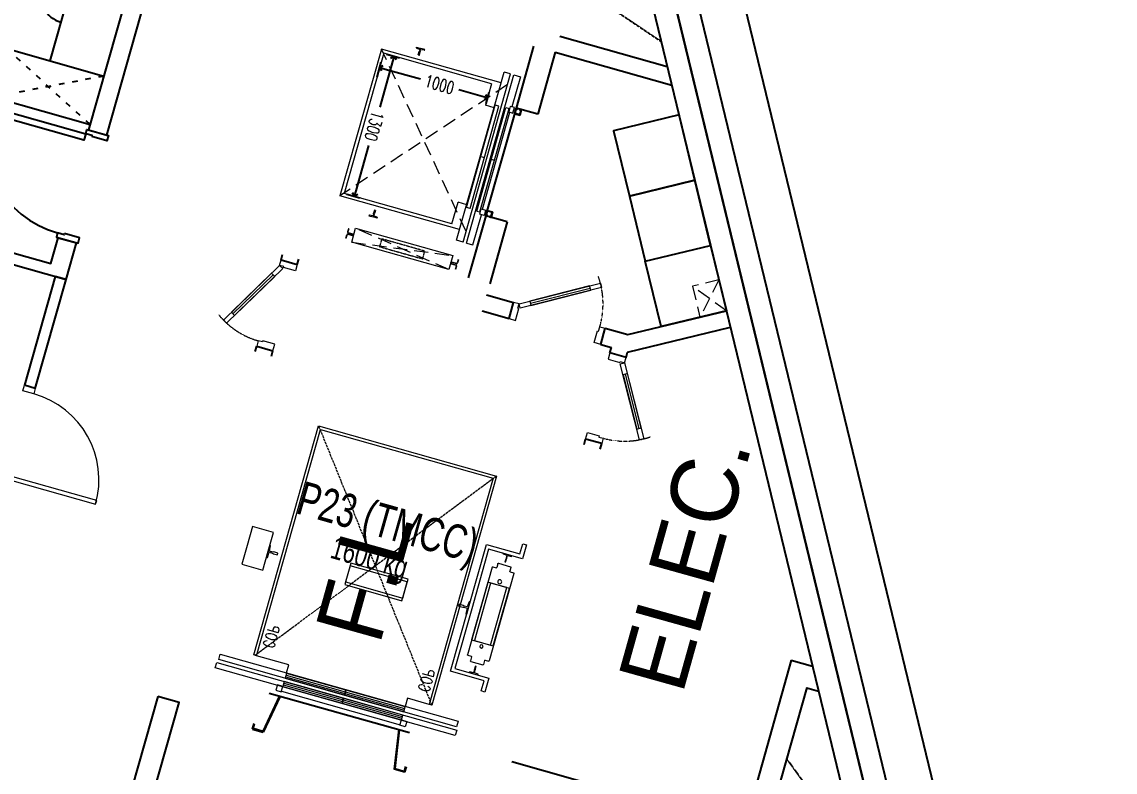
# Model space of a CAD drawing. Header units: millimetres. Extents: x -361702973 to 361248309, y -278557090 to 278849308.
# Drawn here: x 144079 to 153836, y 137300 to 143999 of the extents above; entities that cross this region are included whole.
import ezdxf
from ezdxf.enums import TextEntityAlignment as Align
from ezdxf.xclip import XClip

# ---------------------------------------------------------------- set-up
doc = ezdxf.new("R2010")
doc.units = ezdxf.units.MM
doc.header["$MEASUREMENT"] = 0
doc.header["$XCLIPFRAME"] = 0
for name, pattern in [('ACAD_ISO03W100', [30, 12, -18]), ('HIDDEN', [0.375, 0.25, -0.125]), ('Xref_NT1+NT2_MBDV Cot vach_220729$0$ACAD_ISO02W100', [15, 12, -3]), ('Xref_ST_MBDV Cot vach 30.7.2022$0$HIDDEN', [0.375, 0.25, -0.125]), ('Xref_ST_MBDV Cot vach 30.7.2022$0$ST_MBDV Cot vach 220803$0$HIDDEN', [0.375, 0.25, -0.125]), ('Xref_ST_MBDV Cot vach 30.7.2022$0$ST_MBDV Cot vach 220803$0$PHANTOMX2', [5, 2.5, -0.5, 0.5, -0.5, 0.5, -0.5])]:
    doc.linetypes.add(name, pattern=pattern)
for name, color, linetype in [('220403_HDN_Penthouse Plan$0$A-_FURN----_E-_N', 251, 'Continuous'), ('A-ANNO-ROOM', 50, 'Continuous'), ('A-CORE-OTLN', 160, 'Continuous'), ('IDEA - dim', 251, 'Continuous'), ('KT-Net manh', 139, 'Continuous'), ('KT-Tuong', 1, 'Continuous'), ('Xref_NT1+NT2_MBDV Cot vach_220729$0$ccu12-Thay', 7, 'Continuous'), ('Xref_NT1+NT2_MBDV Cot vach_220729$0$KT-Net manh', 139, 'Continuous'), ('Xref_NT1+NT2_MBDV Cot vach_220729$0$KT-Text', 7, 'Continuous'), ('Xref_ST_MBDV Cot vach 30.7.2022$0$KT-Khuat', 9, 'Xref_ST_MBDV Cot vach 30.7.2022$0$HIDDEN'), ('Xref_ST_MBDV Cot vach 30.7.2022$0$KT-Text', 7, 'Continuous'), ('Xref_ST_MBDV Cot vach 30.7.2022$0$ST_MBDV Cot vach 220803$0$KT-Net manh', 139, 'Continuous')]:
    doc.layers.add(name, color=color, linetype=linetype)
for name, color, linetype, lineweight in [('CUA', 37, 'Continuous', 13), ('KT-lomo nuoc', 3, 'HIDDEN', 5), ('KT-Net cua', 87, 'Continuous', 9), ('Xref_NT1+NT2_MBDV Cot vach_220729$0$KT-Noi that', 36, 'Continuous', 9), ('Xref_ST_MBDV Cot vach 30.7.2022$0$ST_MBDV Cot vach 220803$0$KT-Noi that', 36, 'Continuous', 9)]:
    doc.layers.add(name, color=color, linetype=linetype, lineweight=lineweight)
doc.styles.add('220126_HDN_HBA typical plan$0$211210_HDN_HBA_TYPICAL PLAN CORE OPT 1$0$HBA-Text', font='GOTHIC.TTF')
doc.styles.add('Xref_NT1+NT2_MBDV Cot vach_220729$0$Arial', font='arial.ttf', dxfattribs={"width": 0.7})
doc.styles.add('Xref_NT1+NT2_MBDV Cot vach_220729$0$ROMANS', font='ROMANS.SHX')
doc.styles.add('Xref_ST_MBDV Cot vach 30.7.2022$0$ST_MBDV Cot vach 220803$0$DIM', font='vnsimli.shx', dxfattribs={"width": 0.7})
doc.dimstyles.new('Xref_ST_MBDV Cot vach 30.7.2022$0$ST_MBDV Cot vach 220803$0$CCU 1-100 A1', dxfattribs={"dimscale": 100, "dimtxt": 2.2, "dimasz": 1, "dimexe": 1, "dimexo": 0, "dimgap": 1, "dimtad": 1, "dimdec": 0, "dimdsep": 46, "dimtxsty": 'Xref_ST_MBDV Cot vach 30.7.2022$0$ST_MBDV Cot vach 220803$0$DIM', "dimblk1": 'Xref_ST_MBDV Cot vach 30.7.2022$0$ST_MBDV Cot vach 220803$0$_ARCHTICK', "dimblk2": 'Xref_ST_MBDV Cot vach 30.7.2022$0$ST_MBDV Cot vach 220803$0$_ARCHTICK', "dimsah": 1, "dimcen": 0, "dimdle": 1, "dimclrd": 256, "dimclre": 256, "dimclrt": 31, "dimadec": 0, "dimazin": 0, "dimtfac": 1, "dimtdec": 0, "dimtix": 1, "dimtmove": 2, "dimatfit": 3, "dimldrblk": 'Xref_ST_MBDV Cot vach 30.7.2022$0$ST_MBDV Cot vach 220803$0$_ARCHTICK', "dimfxl": 8, "dimtolj": 1, "dimarcsym": 0})

# ---------------------------------------------------------------- blocks, each defined once
blk = doc.blocks.new('A$C21AF0CCA')
at = {"layer": 'A-ANNO-ROOM', "insert": (1197.6, 814.7), "char_height": 600, "attachment_point": 2, "rotation": 0.10543, "style": '220126_HDN_HBA typical plan$0$211210_HDN_HBA_TYPICAL PLAN CORE OPT 1$0$HBA-Text'}
blk.add_mtext_dynamic_manual_height_columns('A2a+', width=722857412.874, gutter_width=9765.6, heights=[0], dxfattribs=at)
blk = doc.blocks.new('ĂERWER')
at = {"layer": 'Xref_NT1+NT2_MBDV Cot vach_220729$0$KT-Text', "extrusion": (-7.84266e-08, 2.27976e-08, 1), "style": 'Xref_NT1+NT2_MBDV Cot vach_220729$0$Arial', "oblique": 360, "width": 0.7}
blk.add_text('P23 (TMCC)', height=300, rotation=344.22122, dxfattribs=at).set_placement((-32735.9, 139127.9, 0), align=Align.CENTER)
at = {"layer": 'Xref_NT1+NT2_MBDV Cot vach_220729$0$KT-Text', "style": 'Xref_NT1+NT2_MBDV Cot vach_220729$0$Arial', "width": 0.7}
blk.add_text('1600 kg', height=200, rotation=344, dxfattribs=at).set_placement((-32887.7, 138859, 0), align=Align.CENTER)
blk = doc.blocks.new('Xref_NT1+NT2_MBDV Cot vach_220729$0$TMCC')
at = {"layer": 'Xref_NT1+NT2_MBDV Cot vach_220729$0$KT-Noi that', "linetype": 'Continuous', "ltscale": 2}
for p, q in [((-1938.3, -164.7, 0), (-1932.3, -167.2, 0)), ((-1938.3, -247.2, 0), (-1938.3, -164.7, 0)), ((-1932.3, -167.2, 0), (-1930.1, -202.2, 0)), ((-1839.3, -261.4, 0), (-1839.3, -150.6, 0)), ((-1798.8, -146, 0), (-1834.7, -146, 0)), ((-1794.2, -141.4, 0), (-1794.2, -110.6, 0)), ((-978.4, -106, 0), (-1789.6, -106, 0)), ((-1652, -306, 0), (-1652, -106, 0)), ((-1652, -106, 0), (-1118, -106, 0)), ((-1652, -281, 0), (-1652, -131, 0)), ((-1652, -131, 0), (-1118, -131, 0)), ((-1118, -106, 0), (-1118, -306, 0)), ((-1118, -131, 0), (-1118, -281, 0)), ((-973.8, -141.4, 0), (-973.8, -110.6, 0)), ((-933.9, -146, 0), (-969.2, -146, 0)), ((-929.3, -261.4, 0), (-929.3, -150.6, 0)), ((-840, -202.2, 0), (-837.8, -167.2, 0)), ((-837.8, -167.2, 0), (-831.8, -164.7, 0)), ((-831.8, -164.7, 0), (-831.8, -247.2, 0)), ((-2515, -215, 0), (-2515, -2440, 0)), ((-2465, -215, 0), (-2515, -215, 0)), ((-2465, -2440, 0), (-2465, -215, 0)), ((-1932.3, -244.7, 0), (-1938.3, -247.2, 0)), ((-1930.1, -209.7, 0), (-1932.3, -244.7, 0)), ((-1930.1, -202.2, 0), (-1905.4, -202.2, 0)), ((-1905.4, -209.7, 0), (-1930.1, -209.7, 0)), ((-1905.4, -202.2, 0), (-1895.4, -202, 0)), ((-1895.4, -210.5, 0), (-1905.4, -209.7, 0)), ((-1895.4, -202, 0), (-1870, -201.5, 0)), ((-1870, -210.5, 0), (-1895.4, -210.5, 0)), ((-1870, -201.5, 0), (-1870, -210.5, 0)), ((-1798.8, -266, 0), (-1834.7, -266, 0)), ((-1794.2, -301.4, 0), (-1794.2, -270.6, 0)), ((-1118, -281, 0), (-1652, -281, 0)), ((-973.8, -301.4, 0), (-973.8, -270.6, 0)), ((-933.9, -266, 0), (-969.2, -266, 0)), ((-900, -210.5, 0), (-900, -201.5, 0)), ((-900, -201.5, 0), (-874.6, -201.5, 0)), ((-874.6, -210, 0), (-900, -210.5, 0)), ((-874.6, -201.5, 0), (-864.6, -202.2, 0)), ((-864.6, -209.7, 0), (-874.6, -210, 0)), ((-864.6, -202.2, 0), (-840, -202.2, 0)), ((-840, -209.7, 0), (-864.6, -209.7, 0)), ((-837.8, -244.7, 0), (-840, -209.7, 0)), ((-831.8, -247.2, 0), (-837.8, -244.7, 0)), ((-978.4, -306, 0), (-1789.6, -306, 0)), ((-1118, -306, 0), (-1652, -306, 0)), ((-1439.5, -419, 0), (-1442, -411, 0)), ((-1442, -411, 0), (-1328, -411, 0)), ((-1390, -423, 0), (-1439.5, -419, 0)), ((-1393, -462, 0), (-1390, -452, 0)), ((-1393, -500, 0), (-1393, -462, 0)), ((-1390, -452, 0), (-1390, -423, 0)), ((-1330.5, -419, 0), (-1380, -423, 0)), ((-1380, -423, 0), (-1380, -452, 0)), ((-1380, -452, 0), (-1377, -462, 0)), ((-1377, -462, 0), (-1377, -500, 0)), ((-1328, -411, 0), (-1330.5, -419, 0)), ((-185, -490, 0), (-2310, -490, 0)), ((-2310, -490, 0), (-2310, -515, 0)), ((-210, -515, 0), (-2310, -515, 0)), ((-2310, -515, 0), (-2310, -715, 0)), ((-1377, -500, 0), (-1393, -500, 0)), ((-210, -2115, 0), (-210, -515, 0)), ((-185, -2140, 0), (-185, -490, 0)), ((-2510, -665, 0), (-2560, -665, 0)), ((-2560, -665, 0), (-2560, -715, 0)), ((-2510, -715, 0), (-2510, -665, 0)), ((-2560, -715, 0), (-2510, -715, 0)), ((-2555, -1815, 0), (-2555, -715, 0)), ((-2310, -715, 0), (-2385, -715, 0)), ((-1485, -1000, 0), (-1285, -1000, 0)), ((-1485, -1530, 0), (-1485, -1000, 0)), ((-1460, -1000, 0), (-1310, -1000, 0)), ((-1460, -1530, 0), (-1460, -1000, 0)), ((-1310, -1000, 0), (-1310, -1530, 0)), ((-1285, -1000, 0), (-1285, -1530, 0)), ((-1285, -1530, 0), (-1485, -1530, 0)), ((-1310, -1530, 0), (-1460, -1530, 0)), ((-2560, -1865, 0), (-2560, -1815, 0)), ((-2560, -1815, 0), (-2510, -1815, 0)), ((-2510, -1815, 0), (-2510, -1865, 0)), ((-2385, -1815, 0), (-2310, -1815, 0)), ((-2310, -1815, 0), (-2310, -2115, 0)), ((-2510, -1865, 0), (-2560, -1865, 0)), ((-2310, -2115, 0), (-210, -2115, 0)), ((-2310, -2115, 0), (-2310, -2140, 0)), ((-2310, -2140, 0), (-185, -2140, 0)), ((-1393, -2218, 0), (-1393, -2180, 0)), ((-1393, -2180, 0), (-1377, -2180, 0)), ((-1390, -2228, 0), (-1393, -2218, 0)), ((-1390, -2257, 0), (-1390, -2228, 0)), ((-1377, -2218, 0), (-1380, -2228, 0)), ((-1380, -2228, 0), (-1380, -2257, 0)), ((-1377, -2180, 0), (-1377, -2218, 0)), ((-1442, -2269, 0), (-1439.5, -2261, 0)), ((-1328, -2269, 0), (-1442, -2269, 0)), ((-1439.5, -2261, 0), (-1390, -2257, 0)), ((-1380, -2257, 0), (-1330.5, -2261, 0)), ((-1330.5, -2261, 0), (-1328, -2269, 0)), ((-2515, -2440, 0), (-2465, -2440, 0))]:
    blk.add_line(p, q, dxfattribs=at)
at = {"layer": 'Xref_NT1+NT2_MBDV Cot vach_220729$0$KT-Noi that', "linetype": 'Xref_NT1+NT2_MBDV Cot vach_220729$0$ACAD_ISO02W100', "ltscale": 2}
for p, q in [((-185, -490, 0), (-2310, -2127.5, 0)), ((-185, -2140, 0), (-2310, -490, 0))]:
    blk.add_line(p, q, dxfattribs=at)
at = {"layer": 'Xref_NT1+NT2_MBDV Cot vach_220729$0$KT-Noi that', "linetype": 'Continuous', "ltscale": 2, "elevation": 0}
for points in [[(-1385, -411), (-796.8, -411), (-796.8, -100), (-701.8, -100), (-701.8, -65), (-831.8, -65), (-831.8, -381), (-1385, -381), (-1938.3, -381), (-1938.3, -65), (-2068.3, -65), (-2068.3, -100), (-1973.3, -100), (-1973.3, -411), (-1385, -411)], [(-2385, -2430), (-2385, -225), (-2435, -225), (-2435, -2430)], [(-2510, -715), (-2465, -715), (-2465, -1265), (-2510, -1265)], [(-2435, -715), (-2390, -715), (-2390, -1265), (-2435, -1265)], [(-2510, -1265), (-2465, -1265), (-2465, -1815), (-2510, -1815)], [(-2435, -1265), (-2390, -1265), (-2390, -1815), (-2435, -1815)], [(-1385, -2269), (-1210, -2269), (-1210, -2465), (-1385, -2465), (-1560, -2465), (-1560, -2269), (-1385, -2269)]]:
    blk.add_lwpolyline(points, close=True, dxfattribs=at)
for points in [[(-2495, -1265), (-2495, -715)], [(-2480, -1265), (-2480, -715)], [(-2420, -1265), (-2420, -715)], [(-2405, -1265), (-2405, -715)], [(-2495, -1815), (-2495, -1265)], [(-2480, -1815), (-2480, -1265)], [(-2420, -1815), (-2420, -1265)], [(-2405, -1815), (-2405, -1265)]]:
    blk.add_lwpolyline(points, dxfattribs=at)
at = {"layer": 'Xref_NT1+NT2_MBDV Cot vach_220729$0$KT-Noi that', "linetype": 'Continuous', "ltscale": 2}
for centre, radius in [((-1685, -206, 0), 14.5), ((-1085, -206, 0), 17.5)]:
    blk.add_circle(centre, radius, dxfattribs=at)
for centre, start, end in [((-1834.7, -150.6, 0), 90, 180), ((-1798.8, -141.4, 0), 270, 0), ((-1789.6, -110.6, 0), 90, 180), ((-978.4, -110.6, 0), 0, 90), ((-969.2, -141.4, 0), 180, 270), ((-933.9, -150.6, 0), 0, 90), ((-1834.7, -261.4, 0), 180, 270), ((-1798.8, -270.6, 0), 0, 90), ((-969.2, -270.6, 0), 90, 180), ((-933.9, -261.4, 0), 270, 0), ((-1789.6, -301.4, 0), 180, 270), ((-978.4, -301.4, 0), 270, 0)]:
    blk.add_arc(centre, 4.61, start, end, dxfattribs=at)
at = {"layer": 'Xref_NT1+NT2_MBDV Cot vach_220729$0$KT-Noi that', "linetype": 'Continuous', "ltscale": 2, "style": 'Xref_NT1+NT2_MBDV Cot vach_220729$0$ROMANS', "width": 0.75}
for p in [(-2110, -595, 0), (-2110, -2035, 0)]:
    blk.add_text('COP', height=100, dxfattribs=at).set_placement(p, align=Align.MIDDLE)
blk = doc.blocks.new('29')
at = {"layer": 'IDEA - dim'}
for p, q in [((2500, 8530), (2500, 9430)), ((2950, 8530), (2950, 9430)), ((1075, 8930), (2500, 8930))]:
    blk.add_line(p, q, dxfattribs=at)
for points in [[(3050, 9475), (3040, 9475), (3040, 9415), (3000, 9415), (3000, 9615), (3050, 9615)], [(3950, 9475), (3960, 9475), (3960, 9415), (4000, 9415), (4000, 9615), (3950, 9615)], [(3040, 8495), (3040, 9415), (3100, 9415), (3100, 8495)]]:
    blk.add_lwpolyline(points, close=True, dxfattribs=at)
for centre, radius, start in [((3040, 9415), 920, 270), ((1891.3, 8930), 250, 180)]:
    blk.add_arc(centre, radius, start, 0, dxfattribs=at)
at = {"layer": 'KT-Net manh', "linetype": 'ACAD_ISO03W100', "ltscale": 4}
for p, q in [((2500, 9430), (2950, 8530)), ((2950, 9430), (2500, 8530))]:
    blk.add_line(p, q, dxfattribs=at)
at = {"layer": 'KT-Tuong'}
for p, q in [((3000, 9600), (225, 9600)), ((3000, 9430), (3000, 9600)), ((4000, 9430), (4000, 9600)), ((5350, 9600), (5350, 9500)), ((775, 9430), (3000, 9430))]:
    blk.add_line(p, q, dxfattribs=at)
for points in [[(7600, 9600), (7260, 9600), (7260, 8530), (4340, 8530), (4340, 9600), (4000, 9600)], [(5350, 9600), (4340, 9600), (4340, 9500), (5350, 9500)], [(4240, 8430), (4240, 9430), (4000, 9430)]]:
    blk.add_lwpolyline(points, dxfattribs=at)
blk = doc.blocks.new('*U127')
blk.add_line((-146.6, -32.7), (-622.9, -307.7))
for points in [[(-850, 150), (-790, 150), (-790, 40), (-800, 40), (-800, 0), (-850, 0)], [(0, 150), (-60, 150), (-60, 40), (-50, 40), (-50, 0), (0, 0)], [(-50, 0), (-699.5, -375), (-719.5, -340.4), (-70, 34.6)], [(-136.6, -50), (-156.6, -15.4), (-632.9, -290.4), (-612.9, -325)]]:
    blk.add_lwpolyline(points, close=True)
at = {"linetype": 'HIDDEN'}
blk.add_arc((-50, 0), 750, 180, 215.04953, dxfattribs=at)
blk = doc.blocks.new('*U128')
blk.add_line((-146.6, 32.7), (-579.6, 282.7))
for points in [[(-50, 0), (-656.2, 350), (-676.2, 315.4), (-70, -34.6)], [(-136.6, 50), (-156.6, 15.4), (-589.6, 265.4), (-569.6, 300)], [(-800, -150), (-740, -150), (-740, -40), (-750, -40), (-750, 0), (-800, 0)], [(0, -150), (-60, -150), (-60, -40), (-50, -40), (-50, 0), (0, 0)]]:
    blk.add_lwpolyline(points, close=True)
at = {"linetype": 'HIDDEN'}
blk.add_arc((-50, 0), 700, 144.95047, 180, dxfattribs=at)
blk = doc.blocks.new('*U126')
blk.add_line((-146.6, -32.7), (-579.6, -282.7))
for points in [[(-800, 150), (-740, 150), (-740, 40), (-750, 40), (-750, 0), (-800, 0)], [(0, 150), (-60, 150), (-60, 40), (-50, 40), (-50, 0), (0, 0)], [(-50, 0), (-656.2, -350), (-676.2, -315.4), (-70, 34.6)], [(-136.6, -50), (-156.6, -15.4), (-589.6, -265.4), (-569.6, -300)]]:
    blk.add_lwpolyline(points, close=True)
at = {"linetype": 'HIDDEN'}
blk.add_arc((-50, 0), 700, 180, 215.04953, dxfattribs=at)
blk = doc.blocks.new('Xref_ST_MBDV Cot vach 30.7.2022$0$ST_MBDV Cot vach 220803$0$_Open90')
at = {"color": 0, "linetype": 'ByBlock', "lineweight": -2}
for p, q in [((0, 0), (-1, 0)), ((-0.5, 0.5), (0, 0)), ((0, 0), (-0.5, -0.5))]:
    blk.add_line(p, q, dxfattribs=at)
blk = doc.blocks.new('*D38')
at = {"layer": 'Defpoints', "color": 5, "transparency": 16777216}
for p, q in [((608.5, 1180), (506.9, 1180)), ((556.9, 1130), (556.9, 913.3)), ((556.9, 230), (556.9, 556.7)), ((645.5, 180), (506.9, 180))]:
    blk.add_line(p, q, dxfattribs=at)
at = {"layer": 'Defpoints', "color": 0, "transparency": 16777216}
for p in [(556.9, 1180), (608.5, 1180, 0), (645.5, 180, 0)]:
    blk.add_point(p, dxfattribs=at)
at = {"layer": 'Defpoints', "color": 5, "transparency": 16777216, "xscale": 50, "yscale": 50, "zscale": 50}
for p, rotation in [((556.9, 1180), 90), ((556.9, 180), 270)]:
    blk.add_blockref('Xref_ST_MBDV Cot vach 30.7.2022$0$ST_MBDV Cot vach 220803$0$_Open90', p, dxfattribs=dict(at, rotation=rotation))
at = {"layer": 'Defpoints', "color": 5, "transparency": 16777216, "insert": (556.9, 735), "char_height": 110, "attachment_point": 5, "rotation": 90, "style": 'Xref_ST_MBDV Cot vach 30.7.2022$0$ST_MBDV Cot vach 220803$0$DIM'}
blk.add_mtext('\\A1;1000', dxfattribs=at)
blk = doc.blocks.new('Xref_ST_MBDV Cot vach 30.7.2022$0$ST_MBDV Cot vach 220803$0$_ARCHTICK')
at = {"color": 0, "linetype": 'ByBlock', "const_width": 0.15}
blk.add_lwpolyline([(-0.5, -0.5), (0.5, 0.5)], dxfattribs=at)
blk = doc.blocks.new('*D39')
at = {"layer": 'Defpoints', "color": 5, "transparency": 16777216}
for p, q in [((425, 204.6), (425, 325.7)), ((1725, 204.6), (1725, 325.7)), ((475, 275.7), (896.7, 275.7)), ((1675, 275.7), (1253.3, 275.7))]:
    blk.add_line(p, q, dxfattribs=at)
at = {"layer": 'Defpoints', "color": 0, "transparency": 16777216}
for p in [(425, 204.6, 0), (1725, 275.7), (1725, 204.6, 0)]:
    blk.add_point(p, dxfattribs=at)
at = {"layer": 'Defpoints', "color": 5, "transparency": 16777216, "xscale": 50, "yscale": 50, "zscale": 50, "rotation": 180}
blk.add_blockref('Xref_ST_MBDV Cot vach 30.7.2022$0$ST_MBDV Cot vach 220803$0$_Open90', (425, 275.7), dxfattribs=at)
at = {"layer": 'Defpoints', "color": 5, "transparency": 16777216, "xscale": 50, "yscale": 50, "zscale": 50}
blk.add_blockref('Xref_ST_MBDV Cot vach 30.7.2022$0$ST_MBDV Cot vach 220803$0$_Open90', (1725, 275.7), dxfattribs=at)
at = {"layer": 'Defpoints', "color": 5, "transparency": 16777216, "insert": (1075, 275.7), "char_height": 110, "attachment_point": 5, "style": 'Xref_ST_MBDV Cot vach 30.7.2022$0$ST_MBDV Cot vach 220803$0$DIM'}
blk.add_mtext('\\A1;1300', dxfattribs=at)
blk = doc.blocks.new('*U189')
at = {"layer": 'KT-lomo nuoc', "ltscale": 500}
for p, q in [((-229.4, 296.2), (0, 0)), ((-242.9, 11.5), (13.5, 284.7))]:
    blk.add_line(p, q, dxfattribs=at)
blk.add_lwpolyline([(-242.9, 11.5), (-229.4, 296.2), (13.5, 284.7), (0, 0)], close=True, dxfattribs=at)
blk = doc.blocks.new('A$C06442E50')
at = {"layer": 'KT-lomo nuoc', "linetype": 'HIDDEN', "xscale": -0.9999999999999997, "rotation": 10.8976534755902}
blk.add_blockref('*U189', (-7550.3, -10675.2, 0), dxfattribs=at)
blk = doc.blocks.new('Xref_ST_MBDV Cot vach 30.7.2022$0$ST_MBDV Cot vach 220803$0$THANG MAY RAC 500KG')
at = {"layer": 'Xref_ST_MBDV Cot vach 30.7.2022$0$ST_MBDV Cot vach 220803$0$KT-Net manh'}
blk.add_line((575, 1450), (1575, 1450), dxfattribs=at)
at = {"layer": 'Xref_ST_MBDV Cot vach 30.7.2022$0$ST_MBDV Cot vach 220803$0$KT-Net manh', "linetype": 'Continuous', "ltscale": 2}
blk.add_line((575, 1450), (1575, 1450), dxfattribs=at)
at = {"layer": 'Xref_ST_MBDV Cot vach 30.7.2022$0$ST_MBDV Cot vach 220803$0$KT-Net manh', "ltscale": 2}
for points in [[(575, 1460), (575, 1450), (625, 1450), (625, 1500), (575, 1500), (575, 1490), (585, 1490), (585, 1491.6), (576.6, 1491.6), (576.6, 1498.4), (623.4, 1498.4), (623.4, 1451.6), (576.6, 1451.6), (576.6, 1458.4), (585, 1458.4), (585, 1460)], [(1575, 1460), (1575, 1450), (1525, 1450), (1525, 1500), (1575, 1500), (1575, 1490), (1565, 1490), (1565, 1491.6), (1573.4, 1491.6), (1573.4, 1498.4), (1526.6, 1498.4), (1526.6, 1451.6), (1573.4, 1451.6), (1573.4, 1458.4), (1565, 1458.4), (1565, 1460)]]:
    blk.add_lwpolyline(points, close=True, dxfattribs=at)
at = {"layer": 'Xref_ST_MBDV Cot vach 30.7.2022$0$ST_MBDV Cot vach 220803$0$KT-Noi that', "linetype": 'Continuous', "ltscale": 2}
for p, q in [((295, 1410, 0), (575, 1410, 0)), ((295, 1350, 0), (295, 1410, 0)), ((1555, 1391.3, 0), (595, 1391.3, 0)), ((595, 1361, 0), (595, 1391.3, 0)), ((1525, 1405, 0), (625, 1405, 0)), ((1075, 1361, 0), (1075, 1391.3, 0)), ((1555, 1361, 0), (1555, 1391.3, 0)), ((1855, 1410, 0), (1575, 1410, 0)), ((1855, 1350, 0), (1855, 1410, 0)), ((1855, 1350, 0), (295, 1350, 0)), ((1855, 1320, 0), (295, 1320, 0)), ((295, 1320, 0), (295, 1260, 0)), ((1555, 1361, 0), (595, 1361, 0)), ((1550, 1298, 0), (600, 1298, 0)), ((600, 1298, 0), (600, 1264, 0)), ((1075, 1264, 0), (1075, 1298, 0)), ((1550, 1298, 0), (1550, 1264, 0)), ((1855, 1320, 0), (1855, 1260, 0)), ((1855, 1260, 0), (295, 1260, 0)), ((394, 1260, 0), (394, 150, 0)), ((425, 1180, 0), (425, 180, 0)), ((425, 1180, 0), (625, 1180, 0)), ((1550, 1264, 0), (600, 1264, 0)), ((625, 1260, 0), (625, 1180, 0)), ((1525, 1260, 0), (1525, 1180, 0)), ((1725, 1180, 0), (1525, 1180, 0)), ((1725, 1180, 0), (1725, 180, 0)), ((1756, 1260, 0), (1756, 150, 0)), ((394, 150, 0), (1756, 150, 0)), ((425, 180, 0), (1725, 180, 0))]:
    blk.add_line(p, q, dxfattribs=at)
at = {"layer": 'Xref_ST_MBDV Cot vach 30.7.2022$0$ST_MBDV Cot vach 220803$0$KT-Noi that', "linetype": 'Xref_ST_MBDV Cot vach 30.7.2022$0$ST_MBDV Cot vach 220803$0$HIDDEN', "ltscale": 500}
for p, q in [((394, 1320, 0), (1756, 150, 0)), ((1756, 1320, 0), (394, 150, 0)), ((2126.2, 363.2), (1996.2, 1263.2)), ((2126.2, 1263.2), (1996.2, 363.2))]:
    blk.add_line(p, q, dxfattribs=at)
at = {"layer": 'Xref_ST_MBDV Cot vach 30.7.2022$0$ST_MBDV Cot vach 220803$0$KT-Noi that', "linetype": 'Continuous'}
for p, q in [((2017.7, 1323.2), (2046.8, 1323.2)), ((2017.7, 1320), (2046.8, 1320)), ((2053, 1269.4), (2053, 1313.8)), ((2056.2, 1269.4), (2056.2, 1313.8)), ((2066.2, 1269.4), (2066.2, 1313.8)), ((2069.4, 1269.4), (2069.4, 1313.8)), ((2104.7, 1323.2), (2075.6, 1323.2)), ((2104.7, 1320), (2075.6, 1320)), ((2063.2, 1266.4), (2059.2, 1266.4)), ((2063.2, 1263.2), (2059.2, 1263.2)), ((298, 522.5, 0), (293, 522.5, 0)), ((293, 522.5, 0), (293, 485, 0)), ((301, 519.5, 0), (304.1, 490.1, 0)), ((354, 490, 0), (325, 490, 0)), ((355, 489, 0), (355, 485, 0)), ((1795, 489, 0), (1795, 485, 0)), ((1796, 490, 0), (1825, 490, 0)), ((1849, 519.5, 0), (1845.9, 490.1, 0)), ((1852, 522.5, 0), (1857, 522.5, 0)), ((1857, 522.5, 0), (1857, 485, 0)), ((293, 447.5, 0), (293, 485, 0)), ((298, 447.5, 0), (293, 447.5, 0)), ((301, 450.5, 0), (304.1, 479.9, 0)), ((320.9, 487.1, 0), (307.1, 487.1, 0)), ((320.9, 482.9, 0), (307.1, 482.9, 0)), ((354, 480, 0), (325, 480, 0)), ((355, 481, 0), (355, 485, 0)), ((1795, 481, 0), (1795, 485, 0)), ((1796, 480, 0), (1825, 480, 0)), ((1829.1, 487.1, 0), (1842.9, 487.1, 0)), ((1829.1, 482.9, 0), (1842.9, 482.9, 0)), ((1849, 450.5, 0), (1845.9, 479.9, 0)), ((1852, 447.5, 0), (1857, 447.5, 0)), ((1857, 447.5, 0), (1857, 485, 0)), ((2017.7, 306.4), (2046.8, 306.4)), ((2017.7, 306.4), (2017.7, 303.2)), ((2017.7, 303.2), (2046.8, 303.2)), ((2053, 357), (2053, 312.6)), ((2056.2, 357), (2056.2, 312.6)), ((2063.2, 363.2), (2059.2, 363.2)), ((2063.2, 360), (2059.2, 360)), ((2066.2, 357), (2066.2, 312.6)), ((2069.4, 357), (2069.4, 312.6)), ((2104.7, 306.4), (2075.6, 306.4)), ((2104.7, 303.2), (2075.6, 303.2)), ((2104.7, 306.4), (2104.7, 303.2))]:
    blk.add_line(p, q, dxfattribs=at)
at = {"layer": 'Xref_ST_MBDV Cot vach 30.7.2022$0$ST_MBDV Cot vach 220803$0$KT-Noi that', "linetype": 'Continuous', "ltscale": 2, "elevation": 0}
for points in [[(575, 1435), (575, 1395), (625, 1395), (625, 1435)], [(1575, 1435), (1575, 1395), (1525, 1395), (1525, 1435)]]:
    blk.add_lwpolyline(points, close=True, dxfattribs=at)
at = {"layer": 'Xref_ST_MBDV Cot vach 30.7.2022$0$ST_MBDV Cot vach 220803$0$KT-Noi that', "linetype": 'Continuous', "ltscale": 2}
blk.add_lwpolyline([(2126.2, 363.2), (1996.2, 363.2), (1996.2, 1263.2), (2126.2, 1263.2)], close=True, dxfattribs=at)
at = {"layer": 'Xref_ST_MBDV Cot vach 30.7.2022$0$ST_MBDV Cot vach 220803$0$KT-Noi that', "linetype": 'Xref_ST_MBDV Cot vach 30.7.2022$0$ST_MBDV Cot vach 220803$0$PHANTOMX2'}
blk.add_lwpolyline([(2097.2, 613.2), (2097.2, 1013.2), (2025.2, 1013.2), (2025.2, 613.2)], close=True, dxfattribs=at)
at = {"layer": 'Xref_ST_MBDV Cot vach 30.7.2022$0$ST_MBDV Cot vach 220803$0$KT-Noi that', "linetype": 'Continuous'}
for centre, radius, start, end in [((2046.8, 1313.8), 9.4, 0, 90), ((2046.8, 1313.8), 6.2, 0, 90), ((2059.2, 1269.4), 6.2, 180, 270), ((2059.2, 1269.4), 3, 180, 270), ((2063.2, 1269.4), 6.2, 270, 0), ((2063.2, 1269.4), 3, 270, 0), ((2075.6, 1313.8), 9.4, 90, 180), ((2075.6, 1313.8), 6.2, 90, 180), ((298, 519.5, 0), 3, 0, 90), ((307.1, 490.1, 0), 3, 180, 270), ((320.3, 492.3, 0), 5.25, 276.68272, 334.33028), ((354, 489, 0), 1, 0, 90), ((1796, 489, 0), 1, 90, 180), ((1829.7, 492.3, 0), 5.25, 205.66972, 263.31728), ((1842.9, 490.1, 0), 3, 270, 0), ((1852, 519.5, 0), 3, 90, 180), ((298, 450.5, 0), 3, 270, 0), ((307.1, 479.9, 0), 3, 90, 180), ((320.3, 477.7, 0), 5.25, 25.66972, 83.31728), ((354, 481, 0), 1, 270, 0), ((1796, 481, 0), 1, 180, 270), ((1829.7, 477.7, 0), 5.25, 96.68272, 154.33028), ((1842.9, 479.9, 0), 3, 0, 90), ((1852, 450.5, 0), 3, 180, 270), ((2046.8, 312.6), 9.4, 270, 0), ((2046.8, 312.6), 6.2, 270, 0), ((2059.2, 357), 6.2, 90, 180), ((2059.2, 357), 3, 90, 180), ((2063.2, 357), 6.2, 0, 90), ((2063.2, 357), 3, 0, 90), ((2075.6, 312.6), 9.4, 180, 270), ((2075.6, 312.6), 6.2, 180, 270)]:
    blk.add_arc(centre, radius, start, end, dxfattribs=at)
at = {"layer": 'Defpoints', "color": 5}
for base, p1, p2, angle, picture, middle in [((556.9, 1180), (645.5, 180, 0), (608.5, 1180, 0), 90, '*D38', (556.9, 735)), ((1725, 275.7), (425, 204.6, 0), (1725, 204.6, 0), 180, '*D39', (1075, 275.7))]:
    dim = blk.add_linear_dim(base=base, p1=p1, p2=p2, angle=angle, dimstyle='Xref_ST_MBDV Cot vach 30.7.2022$0$ST_MBDV Cot vach 220803$0$CCU 1-100 A1', override={"dimscale": 50, "dimblk1": 'Xref_ST_MBDV Cot vach 30.7.2022$0$ST_MBDV Cot vach 220803$0$_Open90', "dimblk2": 'Xref_ST_MBDV Cot vach 30.7.2022$0$ST_MBDV Cot vach 220803$0$_Open90', "dimclrd": 5, "dimclre": 5, "dimclrt": 5, "dimlwd": 65535, "dimlwe": 65535}, dxfattribs=at)
    dim.commit()
    dim.dimension.update_dxf_attribs({"geometry": picture, "text_midpoint": middle, "dimtype": 128})
blk = doc.blocks.new('A$C300D0CFC')
at = {"layer": '220403_HDN_Penthouse Plan$0$A-_FURN----_E-_N', "extrusion": (-1.55201e-05, -8.32839e-06, 1), "elevation": 0.2}
for points in [[(-1712.5, -23825.1), (-1129.3, -23683.9), (-1270.5, -23100.7), (-1853.7, -23241.9)], [(-1571.3, -24408.2), (-988.1, -24267), (-1129.3, -23683.9), (-1712.5, -23825.1)], [(-846.9, -24850.1), (-1430.1, -24991.4), (-1571.3, -24408.2), (-988.1, -24267)]]:
    blk.add_lwpolyline(points, close=True, dxfattribs=at)
at = {"layer": 'A-CORE-OTLN'}
for p, q in [((-2533.7, -17034.3, 0), (737.8, -30544.7, 0)), ((-2646.3, -17419.3, 0), (339.9, -29751.4, 0)), ((-2762.1, -28874.8), (560.8, -29813.8))]:
    blk.add_line(p, q, dxfattribs=at)
at = {"layer": 'A-CORE-OTLN', "extrusion": (-1.34554e-06, -1.62929e-06, 1), "elevation": 0.1}
blk.add_lwpolyline([(-5923.4, -28294.4), (-6155.2, -29112.9), (-5962.7, -29167.3), (-5731.2, -28348.8)], close=True, dxfattribs=at)
at = {"layer": 'KT-Tuong'}
for p, q in [((-2334.5, -22397, 0), (-1375.3, -22668.1, 0)), ((-2567.8, -22487, 0), (-2724.2, -23040.3, 0)), ((-2375.3, -22541.4, 0), (-2531.7, -23094.7, 0)), ((-2375.3, -22541.4), (-1334.8, -22835.4, 0)), ((-2531.7, -23094.7, 0), (-2724.2, -23040.3, 0)), ((-2996.1, -24002.6, 0), (-3152.4, -24556, 0)), ((-2803.6, -24057, 0), (-2996.1, -24002.6, 0)), ((-2803.6, -24057, 0), (-2960, -24610.4, 0)), ((-4821.8, -24396), (-4808.2, -24347.9)), ((-4677.5, -24436.8), (-4663.9, -24388.7)), ((-4821.8, -24396), (-4677.5, -24436.8)), ((-2987.2, -24706.6), (-2746.6, -24774.6)), ((-2787.4, -24918.9), (-2746.6, -24774.6)), ((-3027.9, -24850.9), (-2787.4, -24918.9)), ((-1725.9, -25063), (-846.9, -24850.1)), ((-1969.4, -25150.1), (-1928.6, -25005.7)), ((-1928.6, -25005.7), (-1725.9, -25063)), ((-1728.8, -25218), (-811.6, -24995.9)), ((-5053, -25214), (-5039.4, -25165.8)), ((-5039.4, -25165.8), (-4895, -25206.6)), ((-1969.4, -25150.1), (-1873.2, -25177.2)), ((-4908.6, -25254.8), (-4895, -25206.6)), ((-1886.8, -25225.4), (-1873.2, -25177.2)), ((-1742.4, -25266.1), (-1886.8, -25225.4)), ((-1742.4, -25266.1), (-1728.8, -25218)), ((-2117.9, -26043.3), (-2104.3, -25995.2)), ((-1960, -26036), (-2104.3, -25995.2)), ((-1973.5, -26084.1), (-1960, -26036)), ((-269.1, -27968.6), (-78.8, -28022.4)), ((-130.8, -28215.5), (-24.7, -28245.5))]:
    blk.add_line(p, q, dxfattribs=at)
at = {"layer": 'KT-Tuong', "extrusion": (-1.34554e-06, -1.62929e-06, 1)}
for p, q in [((-269.1, -27968.6, -0.1), (-689.2, -29460.6, -0.1)), ((-130.4, -28213.9, -0.1), (-496.7, -29515, -0.1))]:
    blk.add_line(p, q, dxfattribs=at)
at = {"layer": 'Xref_ST_MBDV Cot vach 30.7.2022$0$KT-Khuat', "linetype": 'Xref_ST_MBDV Cot vach 30.7.2022$0$HIDDEN', "ltscale": 5}
for p, q in [((-2376.2, -21809), (-1429.3, -22445)), ((-309.6, -28850.5, 0), (340.2, -29752.4, 0))]:
    blk.add_line(p, q, dxfattribs=at)
at = {"layer": 'CUA', "extrusion": (-5.16527e-05, 1.45956e-05, 1)}
for name, p, rotation in [('*U128', (-4821.8, -24396, -0.1), 74.2212204308315), ('*U126', (-1742.4, -25266.1, -0.3), 74.22122043083151)]:
    blk.add_blockref(name, p, dxfattribs=dict(at, rotation=rotation))
at = {"layer": 'CUA', "extrusion": (-1.45956e-05, -5.16527e-05, 1), "rotation": 164.2212203876361}
blk.add_blockref('*U127', (-2746.6, -24774.6, 1.3), dxfattribs=at)
at = {"layer": 'Xref_ST_MBDV Cot vach 30.7.2022$0$ST_MBDV Cot vach 220803$0$KT-Noi that', "extrusion": (3.46031e-09, -9.66529e-09, 1), "rotation": 254.221310481369}
blk.add_blockref('Xref_ST_MBDV Cot vach 30.7.2022$0$ST_MBDV Cot vach 220803$0$THANG MAY RAC 500KG', (-3963.2, -22092.7, 0), dxfattribs=at)
at = {"layer": 'A-ANNO-ROOM', "extrusion": (1.04121e-06, -2.94176e-07, 1), "char_height": 600, "attachment_point": 2, "text_direction": (0.26887, 0.963176, 0), "style": '220126_HDN_HBA typical plan$0$211210_HDN_HBA_TYPICAL PLAN CORE OPT 1$0$HBA-Text'}
for s, insert in [('{\\C2;ELEC.}', (-1507.7, -27008.3)), ('{\\C2;F.L}', (-4366.5, -27126.7, 0))]:
    blk.add_mtext_dynamic_manual_height_columns(s, width=2474.583, gutter_width=6.25, heights=[0], dxfattribs=dict(at, insert=insert))

msp = doc.modelspace()

# ---------------------------------------------------------------- linework, layer by layer
at = {"layer": 'KT-Net cua', "elevation": 0}
for points in [[(144088.2, 140706.1), (144101.8, 140754.2), (144198.1, 140727), (144184.5, 140678.9)], [(143966.9, 139909), (144736.8, 139691.5), (144746.4, 139725.7), (143976.6, 139943.3)]]:
    msp.add_lwpolyline(points, close=True, dxfattribs=at)
at = {"layer": 'KT-Net cua', "color": 8}
msp.add_arc((143966.9, 139909, 0), 800, 344.22121, 74.22121, dxfattribs=at)
at = {"layer": 'Xref_NT1+NT2_MBDV Cot vach_220729$0$ccu12-Thay'}
for p, q in [((153144.9, 133348.3), (147656.8, 156013, 0)), ((152739.5, 133323), (147272.1, 155902, 0))]:
    msp.add_line(p, q, dxfattribs=at)
at = {"layer": 'Xref_NT1+NT2_MBDV Cot vach_220729$0$ccu12-Thay', "elevation": 0}
msp.add_lwpolyline([(138985.2, 85871.8), (152052.7, 132116.7, 0.024688), (152344.7, 133393.1, 0.086894), (152346.5, 134120), (151856.2, 136121), (147138.1, 155605.6, 0.771545), (138472.8, 155769.7), (124638.5, 106818)], format="xyb", dxfattribs=at)
at = {"layer": 'Xref_NT1+NT2_MBDV Cot vach_220729$0$KT-Net manh'}
for p, q in [((146378.2, 137980.7), (146230.6, 137663.9)), ((146383.2, 137979.3), (146233, 137658)), ((146287, 138006.5), (147538, 137653)), ((146136.9, 137685.2), (146233, 137658)), ((147441.8, 137680.2), (147401.7, 137327.8)), ((147446.7, 137678.8), (147406.7, 137331.6)), ((147497.7, 137300.7), (147401.7, 137327.8))]:
    msp.add_line(p, q, dxfattribs=at)
at = {"layer": 'Xref_NT1+NT2_MBDV Cot vach_220729$0$KT-Net manh', "elevation": 0}
for points in [[(146136.9, 137685.2), (146150.5, 137733.3)], [(146230.6, 137663.9), (146143.1, 137688.6), (146155.3, 137731.9)], [(147406.7, 137331.6), (147494.3, 137306.8), (147506.5, 137350.1)], [(147497.7, 137300.7), (147511.3, 137348.8)]]:
    msp.add_lwpolyline(points, dxfattribs=at)

# ---------------------------------------------------------------- block references
msp.add_blockref('A$C06442E50', (157681.5, 152036.7))
at = {"layer": 'A-ANNO-ROOM'}
for p in [(-193366.6, 192838, 0), (-194725.1, 187914.8, 0), (-204628.5, 156603.4, 0), (-263479.6, 50485.1, 0), (-269121.2, 49296.6, 0), (-249390.3, 45734.4, 0), (-231828.1, 44407.8, 0), (-260545.4, 42210.5, 0), (-266006, 40714.4, 0), (-231175.9, 40645.5, 0), (-228303.7, 35687.8, 0)]:
    msp.add_blockref('A$C21AF0CCA', p, dxfattribs=at)
at = {"layer": 'KT-Net manh'}
msp.add_blockref('A$C300D0CFC', (151214.3, 166269.5), dxfattribs=at)
at = {"layer": 'KT-Tuong', "rotation": 254.2212141373278}
msp.add_blockref('29', (136414.6, 148485.9), dxfattribs=at)
at = {"layer": 'Xref_NT1+NT2_MBDV Cot vach_220729$0$KT-Noi that', "xscale": -1, "rotation": 254.2212204098468}
msp.add_blockref('Xref_NT1+NT2_MBDV Cot vach_220729$0$TMCC', (148836.8, 139987.8), dxfattribs=at)
at = {"layer": 'Xref_ST_MBDV Cot vach 30.7.2022$0$KT-Text'}
ref = msp.add_blockref('ĂERWER', (180042.7, 261.9, 0), dxfattribs=at)
XClip(ref).set_block_clipping_path([(-144477.0074103733, 60903.2857308239), (7522.9925896267, 145973.2060304426)])

doc.saveas('drawing.dxf')
